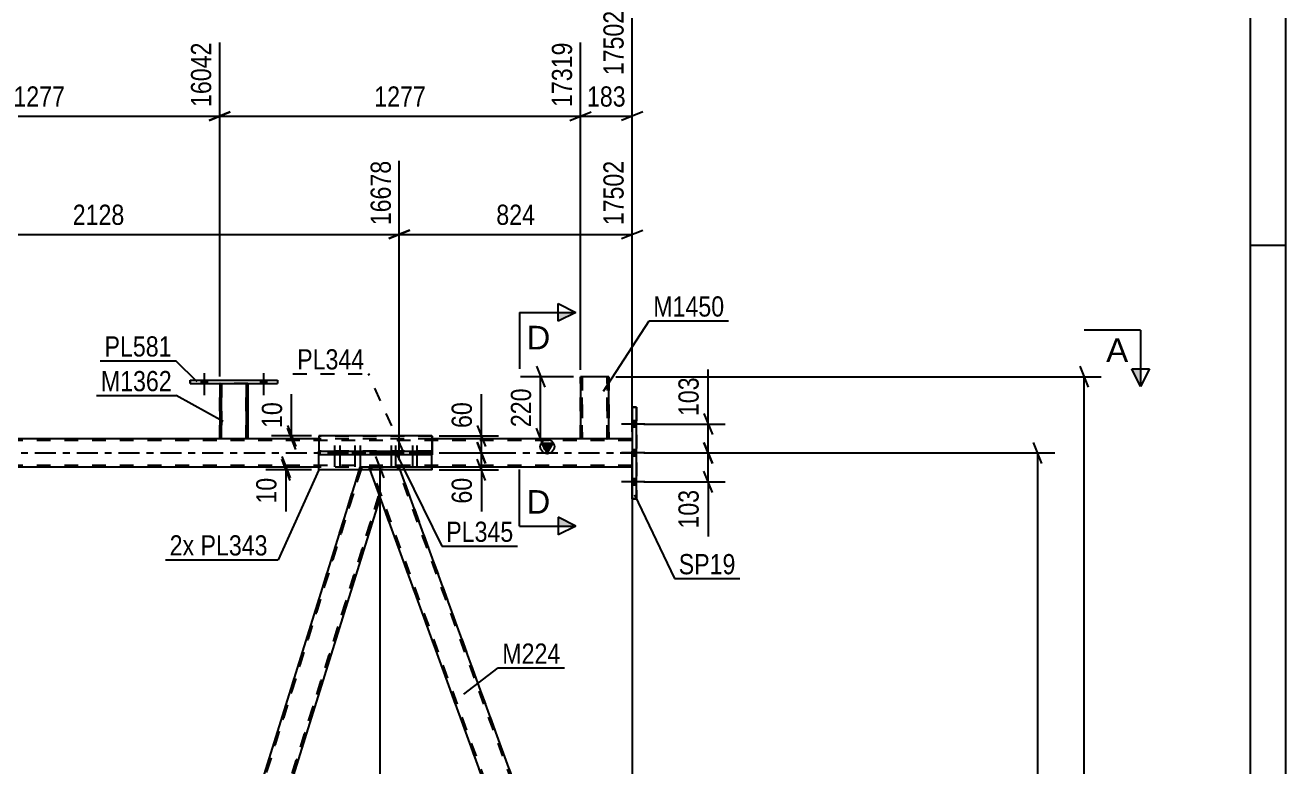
# Model space of a CAD drawing. Header units: millimetres. Extents: x 0 to 841, y 0 to 594.
# Drawn here: x 662.6 to 841, y 373.2 to 478.2 of the extents above; entities that cross this region are included whole.
import ezdxf

# ---------------------------------------------------------------- set-up
doc = ezdxf.new("R2010")
doc.units = ezdxf.units.MM
doc.linetypes.add('DXK_LINE_DOT2', pattern=[3.9198, 1.9599, -1.9599])
doc.linetypes.add('DXK_LINE_DOT3', pattern=[5.9187, 2.979, -0.9799, 0.9799, -0.9799])
doc.styles.add('Arial', font='ARIAL.TTF', dxfattribs={"height": 0.2})
doc.styles.add('Arial Narrow', font='ARIALN.TTF', dxfattribs={"height": 0.2})

# ---------------------------------------------------------------- blocks, each defined once
blk = doc.blocks.new('Unknown-122568681-1133')
at = {"color": 5, "linetype": 'Continuous'}
for p, q in [((841, 0), (841, 594)), ((836, 5), (836, 589)), ((841, 447), (836, 447))]:
    blk.add_line(p, q, dxfattribs=at)
blk = doc.blocks.new('Part-122568681-5163 - 5055')
at = {"color": 7, "linetype": 'DXK_LINE_DOT2'}
for p, q in [((755.66, 293.61), (711.26, 415.61)), ((711.26, 415.61), (715.52, 415.61)), ((712.81, 411.36), (711.26, 415.61)), ((755.92, 293.61), (711.52, 415.61)), ((755.92, 293.61), (711.52, 415.61)), ((759.67, 293.61), (715.26, 415.61)), ((759.67, 293.61), (715.26, 415.61)), ((759.92, 293.61), (715.52, 415.61)), ((715.66, 415.22), (715.52, 415.61)), ((755.66, 293.61), (755.66, 293.61)), ((755.92, 293.61), (755.92, 293.61)), ((756.17, 293.61), (756.17, 293.61)), ((756.17, 293.61), (756.17, 293.61)), ((759.77, 293.61), (759.41, 293.61)), ((759.67, 293.61), (759.67, 293.61))]:
    blk.add_line(p, q, dxfattribs=at)
at = {"color": 2, "linetype": 'Continuous'}
for p, q in [((759.92, 293.61), (715.66, 415.22)), ((755.66, 293.61), (712.81, 411.36)), ((755.66, 293.61), (755.66, 293.61)), ((759.41, 293.61), (755.66, 293.61)), ((759.88, 293.61), (759.41, 293.61)), ((759.88, 293.61), (759.92, 293.61)), ((759.92, 293.61), (759.92, 293.61))]:
    blk.add_line(p, q, dxfattribs=at)
blk = doc.blocks.new('Part-122568681-5213 - 5055')
at = {"color": 2, "linetype": 'Continuous'}
for p, q in [((690.09, 427.45), (690.09, 419.61)), ((694.09, 427.45), (694.09, 419.61)), ((690.09, 419.61), (690.09, 419.61)), ((694.05, 419.61), (690.09, 419.61)), ((694.09, 419.61), (694.05, 419.61)), ((694.09, 419.61), (694.09, 419.61))]:
    blk.add_line(p, q, dxfattribs=at)
at = {"color": 7, "linetype": 'DXK_LINE_DOT2'}
for p, q in [((694.09, 427.45), (690.09, 427.45)), ((690.09, 419.61), (690.09, 427.45)), ((690.09, 427.45), (690.09, 427.45)), ((690.33, 419.61), (690.33, 427.45)), ((690.33, 427.45), (690.33, 419.61)), ((693.85, 419.61), (693.85, 427.45)), ((693.85, 427.45), (693.85, 419.61)), ((694.09, 427.45), (694.09, 427.45)), ((694.09, 427.45), (694.09, 427.45)), ((694.09, 427.45), (694.09, 419.61)), ((690.09, 419.61), (690.09, 419.61)), ((690.33, 419.61), (690.33, 419.61)), ((690.57, 419.61), (690.57, 419.61)), ((690.57, 419.61), (690.57, 419.61)), ((693.83, 419.61), (693.85, 419.61)), ((693.85, 419.61), (693.85, 419.61))]:
    blk.add_line(p, q, dxfattribs=at)
blk = doc.blocks.new('Part-122568681-5218 - 5055')
at = {"color": 2, "linetype": 'Continuous'}
for p, q in [((685.89, 427.45), (685.89, 427.93)), ((685.89, 427.93), (685.89, 427.93)), ((685.89, 427.93), (698.29, 427.93)), ((685.89, 427.45), (685.89, 427.45)), ((685.89, 427.45), (698.29, 427.45)), ((698.29, 427.93), (698.29, 427.45))]:
    blk.add_line(p, q, dxfattribs=at)
at = {"color": 7, "linetype": 'DXK_LINE_DOT2'}
for p, q in [((685.89, 427.93), (685.89, 427.45)), ((685.89, 427.93), (685.89, 427.93)), ((685.89, 427.45), (685.89, 427.45)), ((698.29, 427.93), (698.29, 427.45))]:
    blk.add_line(p, q, dxfattribs=at)
blk = doc.blocks.new('Part-122568681-5527 - 5055')
at = {"color": 2, "linetype": 'Continuous'}
for p, q in [((720.14, 420.02), (704.11, 420.02)), ((704.11, 420.02), (704.11, 417.86)), ((720.14, 420.02), (720.14, 417.86)), ((704.11, 415.22), (704.11, 417.38)), ((720.14, 415.22), (720.14, 417.38)), ((720.14, 415.22), (704.11, 415.22))]:
    blk.add_line(p, q, dxfattribs=at)
at = {"color": 7, "linetype": 'DXK_LINE_DOT2'}
for p, q in [((704.11, 417.38), (704.11, 417.86)), ((720.14, 417.38), (720.14, 417.86))]:
    blk.add_line(p, q, dxfattribs=at)
blk = doc.blocks.new('Part-122568681-5173 - 5055')
at = {"color": 7, "linetype": 'DXK_LINE_DOT2'}
for p, q in [((709.94, 415.61), (673.24, 297.86)), ((710.19, 415.61), (673.37, 297.49)), ((673.37, 297.49), (710.19, 415.61)), ((709.94, 415.61), (709.82, 415.22)), ((711.26, 415.61), (709.94, 415.61)), ((711.4, 415.22), (711.26, 415.61)), ((712.81, 411.36), (711.26, 415.61)), ((712.67, 411.73), (675.85, 293.61)), ((675.85, 293.61), (712.67, 411.73)), ((676.1, 293.61), (712.81, 411.36)), ((712.67, 411.73), (712.67, 411.73)), ((673.66, 299.21), (673.24, 297.86)), ((677.85, 299.21), (676.1, 293.61)), ((674.79, 293.61), (673.24, 297.86)), ((674.79, 293.61), (673.24, 297.86)), ((673.24, 297.86), (673.24, 297.86)), ((673.37, 297.49), (673.37, 297.49)), ((676.1, 293.61), (674.79, 293.61))]:
    blk.add_line(p, q, dxfattribs=at)
at = {"color": 2, "linetype": 'Continuous'}
for p, q in [((709.82, 415.22), (673.66, 299.21)), ((712.81, 411.36), (711.4, 415.22)), ((712.81, 411.36), (677.85, 299.21)), ((712.81, 411.36), (712.81, 411.36))]:
    blk.add_line(p, q, dxfattribs=at)
blk = doc.blocks.new('Part-122568681-5178 - 5055')
at = {"color": 7, "linetype": 'DXK_LINE_DOT2'}
for p, q in [((670.53, 293.61), (626.13, 415.61)), ((626.13, 415.61), (630.38, 415.61)), ((627.67, 411.36), (626.13, 415.61)), ((670.79, 293.61), (626.38, 415.61)), ((670.79, 293.61), (626.38, 415.61)), ((674.53, 293.61), (630.13, 415.61)), ((630.13, 415.61), (674.53, 293.61)), ((674.79, 293.61), (630.38, 415.61)), ((630.52, 415.22), (630.38, 415.61)), ((670.53, 293.61), (668.49, 299.21)), ((674.79, 293.61), (672.75, 299.21)), ((674.79, 293.61), (670.53, 293.61))]:
    blk.add_line(p, q, dxfattribs=at)
at = {"color": 2, "linetype": 'Continuous'}
for p, q in [((672.75, 299.21), (630.52, 415.22)), ((668.49, 299.21), (627.67, 411.36))]:
    blk.add_line(p, q, dxfattribs=at)
blk = doc.blocks.new('Part-122568681-5289 - 5055')
at = {"linetype": 'Continuous'}
blk.add_hatch(color=2, dxfattribs=at).paths.add_polyline_path([(736.47, 417.61), (735.67, 419.01), (737.27, 419.01)])
at = {"color": 7, "linetype": 'DXK_LINE_DOT2'}
for p, q in [((748.47, 419.37), (48.39, 419.37)), ((694.09, 419.61), (690.09, 419.61)), ((720.14, 419.61), (704.11, 419.61)), ((745.17, 419.61), (741.17, 419.61)), ((748.47, 419.61), (748.47, 419.57)), ((748.47, 419.57), (748.47, 419.61)), ((748.47, 419.57), (748.47, 419.47)), ((748.47, 419.47), (748.47, 419.57)), ((748.47, 419.47), (748.47, 415.91)), ((748.47, 419.47), (748.47, 419.31)), ((748.47, 415.92), (748.47, 419.37)), ((748.47, 419.37), (748.47, 419.37)), ((748.47, 419.37), (748.47, 419.35)), ((748.47, 419.35), (748.47, 419.3)), ((748.47, 415.75), (748.47, 419.31)), ((748.47, 415.85), (748.47, 419.3)), ((748.47, 415.85), (48.39, 415.85)), ((748.47, 415.87), (748.47, 415.92)), ((748.47, 415.75), (748.47, 415.91)), ((748.47, 415.85), (748.47, 415.87)), ((748.47, 415.85), (748.47, 415.85)), ((720.14, 415.61), (115.32, 415.61)), ((720.14, 415.61), (704.11, 415.61)), ((748.47, 415.75), (748.47, 415.65)), ((748.47, 415.65), (748.47, 415.75)), ((748.47, 415.65), (748.47, 415.61)), ((748.47, 415.61), (748.47, 415.65)), ((748.47, 415.61), (748.47, 415.61))]:
    blk.add_line(p, q, dxfattribs=at)
at = {"color": 2, "linetype": 'Continuous'}
for p, q in [((690.09, 419.61), (643.01, 419.61)), ((704.11, 419.61), (694.09, 419.61)), ((741.17, 419.61), (720.14, 419.61)), ((748.47, 419.61), (745.17, 419.61)), ((736.47, 417.61), (735.67, 419.01)), ((735.67, 419.01), (737.27, 419.01)), ((737.27, 419.01), (736.47, 417.61)), ((704.11, 415.61), (634.51, 415.61)), ((748.47, 415.61), (720.14, 415.61))]:
    blk.add_line(p, q, dxfattribs=at)
at = {"color": 7, "linetype": 'DXK_LINE_DOT3'}
blk.add_line((48.39, 417.61), (748.47, 417.61), dxfattribs=at)
at = {"color": 2, "linetype": 'Continuous'}
blk.add_circle((736.47, 418.51), 1, dxfattribs=at)
blk = doc.blocks.new('Part-122568681-5303 - 5055')
at = {"color": 2, "linetype": 'Continuous'}
for p, q in [((748.47, 424.11), (748.47, 419.61)), ((748.47, 424.11), (748.47, 411.11)), ((749.11, 424.11), (748.47, 424.11)), ((749.11, 411.11), (749.11, 424.11)), ((748.47, 411.11), (748.47, 415.61)), ((748.47, 411.11), (749.11, 411.11))]:
    blk.add_line(p, q, dxfattribs=at)
at = {"color": 7, "linetype": 'DXK_LINE_DOT2'}
for p, q in [((748.47, 424.11), (749.11, 424.11)), ((748.47, 424.11), (748.47, 424.11)), ((749.11, 424.11), (749.11, 411.11)), ((749.11, 424.11), (749.11, 424.11)), ((748.47, 419.61), (748.47, 415.61)), ((749.11, 411.11), (748.47, 411.11)), ((748.47, 411.11), (748.47, 411.11)), ((749.11, 411.11), (749.11, 411.11))]:
    blk.add_line(p, q, dxfattribs=at)
blk = doc.blocks.new('Bolt-122568681-5472 - 5055')
at = {"linetype": 'Continuous'}
for points in [[(748.47, 422.15), (748.47, 421.27), (749.11, 421.27), (749.11, 422.15)], [(748.47, 422.15), (748.47, 421.27), (749.11, 421.27), (749.11, 422.15)], [(748.47, 422.15), (748.47, 421.27), (749.11, 421.27), (749.11, 422.15)], [(748.47, 418.05), (748.47, 417.17), (749.11, 417.17), (749.11, 418.05)], [(748.47, 418.05), (748.47, 417.17), (749.11, 417.17), (749.11, 418.05)], [(748.47, 413.95), (748.47, 413.07), (749.11, 413.07), (749.11, 413.95)], [(748.47, 413.95), (748.47, 413.07), (749.11, 413.07), (749.11, 413.95)], [(748.47, 413.95), (748.47, 413.07), (749.11, 413.07), (749.11, 413.95)]]:
    blk.add_hatch(color=1, dxfattribs=at).paths.add_polyline_path(points)
at = {"color": 1, "linetype": 'Continuous'}
for p, q in [((750.27, 421.71), (746.95, 421.71)), ((750.27, 421.71), (746.95, 421.71)), ((750.27, 421.71), (746.95, 421.71)), ((749.11, 422.15), (748.47, 422.15)), ((749.11, 422.15), (748.47, 422.15)), ((749.11, 422.15), (748.47, 422.15)), ((749.11, 421.27), (748.47, 421.27)), ((749.11, 421.27), (748.47, 421.27)), ((749.11, 421.27), (748.47, 421.27)), ((750.27, 417.61), (746.95, 417.61)), ((750.27, 417.61), (746.95, 417.61)), ((749.11, 418.05), (748.47, 418.05)), ((749.11, 418.05), (748.47, 418.05)), ((749.11, 417.17), (748.47, 417.17)), ((749.11, 417.17), (748.47, 417.17)), ((750.27, 413.51), (746.95, 413.51)), ((750.27, 413.51), (746.95, 413.51)), ((750.27, 413.51), (746.95, 413.51)), ((749.11, 413.95), (748.47, 413.95)), ((749.11, 413.95), (748.47, 413.95)), ((749.11, 413.95), (748.47, 413.95)), ((749.11, 413.07), (748.47, 413.07)), ((749.11, 413.07), (748.47, 413.07)), ((749.11, 413.07), (748.47, 413.07))]:
    blk.add_line(p, q, dxfattribs=at)
blk = doc.blocks.new('Bolt-122568681-5365 - 5055')
at = {"linetype": 'Continuous'}
for points in [[(687.45, 427.45), (688.33, 427.45), (688.33, 427.93), (687.45, 427.93)], [(695.85, 427.45), (696.73, 427.45), (696.73, 427.93), (695.85, 427.93)]]:
    blk.add_hatch(color=1, dxfattribs=at).paths.add_polyline_path(points)
at = {"color": 1, "linetype": 'Continuous'}
for p, q in [((687.89, 428.93), (687.89, 425.81)), ((696.29, 428.93), (696.29, 425.81)), ((687.45, 427.93), (687.45, 427.45)), ((688.33, 427.93), (688.33, 427.45)), ((695.85, 427.93), (695.85, 427.45)), ((696.73, 427.93), (696.73, 427.45))]:
    blk.add_line(p, q, dxfattribs=at)
blk = doc.blocks.new('Bolt-122568681-5366 - 5055')
at = {"linetype": 'Continuous'}
for points in [[(687.45, 427.45), (688.33, 427.45), (688.33, 427.93), (687.45, 427.93)], [(695.85, 427.45), (696.73, 427.45), (696.73, 427.93), (695.85, 427.93)]]:
    blk.add_hatch(color=1, dxfattribs=at).paths.add_polyline_path(points)
at = {"color": 1, "linetype": 'Continuous'}
for p, q in [((687.89, 428.93), (687.89, 425.81)), ((696.29, 428.93), (696.29, 425.81)), ((687.45, 427.93), (687.45, 427.45)), ((688.33, 427.93), (688.33, 427.45)), ((695.85, 427.93), (695.85, 427.45)), ((696.73, 427.93), (696.73, 427.45))]:
    blk.add_line(p, q, dxfattribs=at)
blk = doc.blocks.new('Part-122568681-5454 - 5055')
at = {"color": 2, "linetype": 'Continuous'}
for p, q in [((741.17, 428.41), (741.17, 428.41)), ((741.17, 428.41), (741.17, 419.61)), ((744.69, 428.41), (741.17, 428.41)), ((745.17, 428.41), (744.69, 428.41)), ((745.17, 428.41), (745.17, 428.41)), ((745.17, 419.61), (745.17, 428.41)), ((741.17, 419.61), (741.17, 419.61)), ((745.13, 419.61), (741.17, 419.61)), ((745.17, 419.61), (745.13, 419.61)), ((745.17, 419.61), (745.17, 419.61))]:
    blk.add_line(p, q, dxfattribs=at)
at = {"color": 7, "linetype": 'DXK_LINE_DOT2'}
for p, q in [((741.17, 419.61), (741.17, 428.41)), ((741.17, 428.41), (741.17, 428.41)), ((741.41, 428.41), (741.41, 428.41)), ((741.41, 419.61), (741.41, 428.41)), ((741.41, 428.41), (741.41, 419.61)), ((741.43, 428.41), (741.41, 428.41)), ((741.41, 428.41), (741.43, 428.41)), ((741.46, 428.41), (741.43, 428.41)), ((741.43, 428.41), (741.46, 428.41)), ((741.46, 428.41), (741.48, 428.41)), ((741.65, 428.41), (741.65, 428.41)), ((741.65, 428.41), (741.65, 428.41)), ((744.78, 428.41), (744.86, 428.41)), ((744.86, 428.41), (744.87, 428.41)), ((744.87, 428.41), (744.91, 428.41)), ((744.91, 428.41), (744.93, 428.41)), ((744.93, 428.41), (744.93, 428.41)), ((744.93, 419.61), (744.93, 428.41)), ((744.93, 428.41), (744.93, 419.61)), ((745.17, 428.41), (745.17, 419.61)), ((741.17, 419.61), (741.17, 419.61)), ((741.41, 419.61), (741.41, 419.61)), ((741.65, 419.61), (741.65, 419.61)), ((741.65, 419.61), (741.65, 419.61)), ((744.91, 419.61), (744.93, 419.61)), ((744.93, 419.61), (744.93, 419.61))]:
    blk.add_line(p, q, dxfattribs=at)
blk = doc.blocks.new('Part-122568681-5485 - 5055')
at = {"color": 7, "linetype": 'DXK_LINE_DOT2'}
for p, q in [((720.15, 417.85), (704.11, 417.85)), ((704.11, 417.85), (704.11, 417.37)), ((710.63, 417.85), (710.63, 417.37)), ((713.74, 417.37), (713.74, 417.85)), ((720.15, 417.85), (720.15, 417.37)), ((720.15, 417.37), (704.11, 417.37))]:
    blk.add_line(p, q, dxfattribs=at)
blk = doc.blocks.new('Bolt-122568681-5515 - 5055')
at = {"linetype": 'Continuous'}
for points in [[(714.72, 417.86), (714, 417.86), (714, 417.38), (714.72, 417.38)], [(715.32, 417.86), (714.6, 417.86), (714.6, 417.38), (715.32, 417.38)], [(717.74, 417.86), (717.02, 417.86), (717.02, 417.38), (717.74, 417.38)], [(718.34, 417.86), (717.62, 417.86), (717.62, 417.38), (718.34, 417.38)]]:
    blk.add_hatch(color=1, dxfattribs=at).paths.add_polyline_path(points)
at = {"color": 1, "linetype": 'Continuous'}
for p, q in [((714, 417.86), (714, 417.38)), ((714.36, 418.66), (714.36, 415.66)), ((714.6, 417.86), (714.6, 417.38)), ((714.72, 417.86), (714.72, 417.38)), ((714.96, 418.66), (714.96, 415.66)), ((715.32, 417.86), (715.32, 417.38)), ((717.02, 417.86), (717.02, 417.38)), ((717.38, 418.66), (717.38, 415.66)), ((717.62, 417.86), (717.62, 417.38)), ((717.74, 417.86), (717.74, 417.38)), ((717.98, 418.66), (717.98, 415.66)), ((718.34, 417.86), (718.34, 417.38))]:
    blk.add_line(p, q, dxfattribs=at)
blk = doc.blocks.new('Bolt-122568681-5516 - 5055')
at = {"linetype": 'Continuous'}
for points in [[(706.7, 417.86), (705.98, 417.86), (705.98, 417.38), (706.7, 417.38)], [(707.47, 417.86), (706.75, 417.86), (706.75, 417.38), (707.47, 417.38)], [(709.59, 417.86), (708.87, 417.86), (708.87, 417.38), (709.59, 417.38)], [(710.36, 417.86), (709.64, 417.86), (709.64, 417.38), (710.36, 417.38)]]:
    blk.add_hatch(color=1, dxfattribs=at).paths.add_polyline_path(points)
at = {"color": 1, "linetype": 'Continuous'}
for p, q in [((705.98, 417.86), (705.98, 417.38)), ((706.34, 418.66), (706.34, 415.66)), ((706.7, 417.86), (706.7, 417.38)), ((706.75, 417.86), (706.75, 417.38)), ((707.11, 418.66), (707.11, 415.66)), ((707.47, 417.86), (707.47, 417.38)), ((708.87, 417.86), (708.87, 417.38)), ((709.23, 418.66), (709.23, 415.66)), ((709.59, 417.86), (709.59, 417.38)), ((709.64, 417.86), (709.64, 417.38)), ((710, 418.66), (710, 415.66)), ((710.36, 417.86), (710.36, 417.38))]:
    blk.add_line(p, q, dxfattribs=at)
blk = doc.blocks.new('Part-122568681-5532 - 5055')
at = {"color": 2, "linetype": 'Continuous'}
for p, q in [((704.11, 417.86), (720.14, 417.86)), ((704.11, 417.86), (704.11, 417.38)), ((710.63, 417.38), (710.63, 417.86)), ((713.74, 417.86), (713.74, 417.38)), ((720.14, 417.86), (720.14, 417.38)), ((704.11, 417.38), (720.14, 417.38))]:
    blk.add_line(p, q, dxfattribs=at)
blk = doc.blocks.new('Bolt-122568681-5534 - 5055')
at = {"color": 1, "linetype": 'DXK_LINE_DOT2'}
for p, q in [((714, 417.85), (714, 417.37)), ((714.36, 418.65), (714.36, 415.65)), ((714.61, 417.85), (714.61, 417.37)), ((714.72, 417.85), (714.72, 417.37)), ((714.97, 418.65), (714.97, 415.65)), ((715.33, 417.85), (715.33, 417.37)), ((717.02, 417.85), (717.02, 417.37)), ((717.38, 418.65), (717.38, 415.65)), ((717.62, 417.85), (717.62, 417.37)), ((717.74, 417.85), (717.74, 417.37)), ((717.98, 418.65), (717.98, 415.65)), ((718.34, 417.85), (718.34, 417.37))]:
    blk.add_line(p, q, dxfattribs=at)
blk = doc.blocks.new('Bolt-122568681-5535 - 5055')
at = {"color": 1, "linetype": 'DXK_LINE_DOT2'}
for p, q in [((705.98, 417.85), (705.98, 417.37)), ((706.34, 418.65), (706.34, 415.65)), ((706.7, 417.85), (706.7, 417.37)), ((706.75, 417.85), (706.75, 417.37)), ((707.11, 418.65), (707.11, 415.65)), ((707.47, 417.85), (707.47, 417.37)), ((708.87, 417.85), (708.87, 417.37)), ((709.23, 418.65), (709.23, 415.65)), ((709.59, 417.85), (709.59, 417.37)), ((709.64, 417.85), (709.64, 417.37)), ((710, 418.65), (710, 415.65)), ((710.36, 417.85), (710.36, 417.37))]:
    blk.add_line(p, q, dxfattribs=at)
blk = doc.blocks.new('Part-122568681-5540 - 5055')
at = {"color": 2, "linetype": 'Continuous'}
for p, q in [((704.11, 420.01), (704.11, 419.61)), ((720.14, 420.01), (720.15, 420.01)), ((720.15, 420.01), (720.15, 419.61)), ((704.11, 415.21), (704.11, 415.61)), ((709.82, 415.21), (704.11, 415.21)), ((720.15, 415.21), (715.66, 415.21)), ((720.15, 415.21), (720.15, 415.61))]:
    blk.add_line(p, q, dxfattribs=at)
at = {"color": 7, "linetype": 'DXK_LINE_DOT2'}
for p, q in [((720.15, 420.01), (704.11, 420.01)), ((704.11, 419.61), (704.11, 415.61)), ((720.15, 419.61), (720.15, 415.61)), ((715.66, 415.21), (709.82, 415.21))]:
    blk.add_line(p, q, dxfattribs=at)
blk = doc.blocks.new('StraightDimension-122568681-6126 - 5055')
at = {"color": 7, "linetype": 'Continuous'}
for p, q in [((758.64, 423.21), (759.84, 420.21)), ((750.11, 421.71), (761.64, 421.71)), ((759.24, 417.61), (759.24, 421.71)), ((750.11, 417.61), (761.64, 417.61)), ((759.84, 416.11), (758.64, 419.11))]:
    blk.add_line(p, q, dxfattribs=at)
at = {"color": 0}
blk.add_wipeout([(758.49, 428.92), (754.29, 428.92), (754.29, 422.24), (758.49, 422.24)], dxfattribs=at)
at = {"color": 7, "linetype": 'Continuous'}
blk.add_line((759.24, 421.71), (759.24, 429.44), dxfattribs=at)
blk.add_line((759.24, 421.71), (759.24, 429.44), dxfattribs=at)
at = {"color": 3, "style": 'Arial Narrow'}
blk.add_text('103', height=2.863, rotation=90.0002, dxfattribs=at).set_placement((757.89, 422.84))
blk = doc.blocks.new('StraightDimension-122568681-6202 - 5055')
at = {"color": 7, "linetype": 'Continuous'}
for p, q in [((713.39, 414.11), (712.19, 417.11)), ((720.07, 415.61), (709.94, 415.61)), ((712.79, 293.61), (712.79, 415.61)), ((712.19, 295.11), (713.39, 292.11)), ((720.07, 293.61), (709.94, 293.61))]:
    blk.add_line(p, q, dxfattribs=at)
at = {"color": 0}
blk.add_wipeout([(712.04, 358.87), (707.84, 358.87), (707.84, 350.35), (712.04, 350.35)], dxfattribs=at)
at = {"color": 3, "style": 'Arial Narrow'}
blk.add_text('3050', height=2.863, rotation=90.0002, dxfattribs=at).set_placement((711.44, 350.95))
blk = doc.blocks.new('StraightDimension-122568681-6333 - 5055')
at = {"color": 7, "linetype": 'Continuous'}
for p, q in [((639.01, 428.45), (639.01, 475.77)), ((690.09, 428.45), (690.09, 475.77)), ((640.51, 465.92), (637.51, 464.72)), ((688.59, 464.72), (691.59, 465.92)), ((639.01, 465.32), (690.09, 465.32))]:
    blk.add_line(p, q, dxfattribs=at)
at = {"color": 0, "linetype": 'Continuous'}
blk.add_wipeout([(689.49, 476.37), (685.29, 476.37), (685.29, 466.02), (689.49, 466.02)], dxfattribs=at)
at = {"color": 0}
blk.add_wipeout([(668.8, 466.07), (668.8, 470.27), (660.29, 470.27), (660.29, 466.07)], dxfattribs=at)
at = {"color": 3, "linetype": 'Continuous', "style": 'Arial Narrow'}
blk.add_text('16042', height=2.863, rotation=90.0002, dxfattribs=at).set_placement((688.89, 466.62))
at = {"color": 3, "style": 'Arial Narrow'}
blk.add_text('1277', height=2.863, dxfattribs=at).set_placement((660.89, 466.67))
blk = doc.blocks.new('StraightDimension-122568681-6005 - 5055')
at = {"color": 7, "linetype": 'Continuous'}
for p, q in [((630.38, 416.61), (630.38, 459.01)), ((715.52, 416.61), (715.52, 459.01)), ((631.88, 449.17), (628.88, 447.97)), ((630.38, 448.57), (715.52, 448.57)), ((714.02, 447.97), (717.02, 449.17))]:
    blk.add_line(p, q, dxfattribs=at)
at = {"color": 0, "linetype": 'Continuous'}
blk.add_wipeout([(714.92, 459.61), (710.72, 459.61), (710.72, 449.27), (714.92, 449.27)], dxfattribs=at)
at = {"color": 0}
blk.add_wipeout([(677.21, 449.32), (677.21, 453.52), (668.69, 453.52), (668.69, 449.32)], dxfattribs=at)
at = {"color": 3, "linetype": 'Continuous', "style": 'Arial Narrow'}
blk.add_text('16678', height=2.863, rotation=90.0002, dxfattribs=at).set_placement((714.32, 449.87))
at = {"color": 3, "style": 'Arial Narrow'}
blk.add_text('2128', height=2.863, dxfattribs=at).set_placement((669.29, 449.92))
blk = doc.blocks.new('StraightDimension-122568681-5876 - 5055')
at = {"color": 7, "linetype": 'Continuous'}
for p, q in [((746.17, 428.41), (814.88, 428.41)), ((813.08, 426.91), (811.88, 429.91)), ((812.48, 284.01), (812.48, 428.41)), ((811.88, 285.51), (813.08, 282.51)), ((681.99, 284.01), (814.88, 284.01))]:
    blk.add_line(p, q, dxfattribs=at)
at = {"color": 0}
blk.add_wipeout([(811.73, 360.46), (807.53, 360.46), (807.53, 351.95), (811.73, 351.95)], dxfattribs=at)
at = {"color": 3, "style": 'Arial Narrow'}
blk.add_text('3610', height=2.863, rotation=90.0002, dxfattribs=at).set_placement((811.13, 352.55))
blk = doc.blocks.new('StraightDimension-122568681-6353 - 5055')
at = {"color": 7, "linetype": 'Continuous'}
for p, q in [((748.47, 420.61), (748.47, 480.27)), ((741.17, 429.41), (741.17, 475.77)), ((739.67, 464.72), (742.67, 465.92)), ((749.97, 465.92), (746.97, 464.72)), ((741.17, 465.32), (748.47, 465.32))]:
    blk.add_line(p, q, dxfattribs=at)
at = {"color": 0}
blk.add_wipeout([(748.16, 466.07), (748.16, 470.27), (741.48, 470.27), (741.48, 466.07)], dxfattribs=at)
at = {"color": 3, "style": 'Arial Narrow'}
blk.add_text('183', height=2.863, dxfattribs=at).set_placement((742.08, 466.67))
at = {"color": 0, "linetype": 'Continuous'}
blk.add_wipeout([(747.87, 480.87), (743.67, 480.87), (743.67, 470.52), (747.87, 470.52)], dxfattribs=at)
at = {"color": 3, "linetype": 'Continuous', "style": 'Arial Narrow'}
blk.add_text('17502', height=2.863, rotation=90.0002, dxfattribs=at).set_placement((747.27, 471.12))
blk = doc.blocks.new('StraightDimension-122568681-5993 - 5055')
at = {"color": 7, "linetype": 'Continuous'}
for p, q in [((715.52, 416.61), (715.52, 459.01)), ((748.47, 420.61), (748.47, 459.01)), ((717.02, 449.17), (714.02, 447.97)), ((715.52, 448.57), (748.47, 448.57)), ((746.97, 447.97), (749.97, 449.17))]:
    blk.add_line(p, q, dxfattribs=at)
at = {"color": 0, "linetype": 'Continuous'}
blk.add_wipeout([(747.87, 459.61), (743.67, 459.61), (743.67, 449.27), (747.87, 449.27)], dxfattribs=at)
at = {"color": 0}
blk.add_wipeout([(735.33, 449.32), (735.33, 453.52), (728.65, 453.52), (728.65, 449.32)], dxfattribs=at)
at = {"color": 3, "linetype": 'Continuous', "style": 'Arial Narrow'}
blk.add_text('17502', height=2.863, rotation=90.0002, dxfattribs=at).set_placement((747.27, 449.87))
at = {"color": 3, "style": 'Arial Narrow'}
blk.add_text('824', height=2.863, dxfattribs=at).set_placement((729.25, 449.92))
blk = doc.blocks.new('StraightDimension-122568681-5689 - 5055')
at = {"color": 7, "linetype": 'Continuous'}
for p, q in [((698.87, 417.11), (700.07, 414.11)), ((700.07, 413.72), (698.87, 416.72)), ((703.11, 415.61), (696.62, 415.61)), ((703.11, 415.22), (696.62, 415.22)), ((699.47, 415.22), (699.47, 415.61))]:
    blk.add_line(p, q, dxfattribs=at)
at = {"color": 0}
blk.add_wipeout([(698.72, 414.7), (694.52, 414.7), (694.52, 409.84), (698.72, 409.84)], dxfattribs=at)
at = {"color": 7, "linetype": 'Continuous'}
blk.add_line((699.47, 415.22), (699.47, 409.31), dxfattribs=at)
blk.add_line((699.47, 415.22), (699.47, 409.31), dxfattribs=at)
at = {"color": 3, "style": 'Arial Narrow'}
blk.add_text('10', height=2.863, rotation=90.0002, dxfattribs=at).set_placement((698.12, 410.44))
blk = doc.blocks.new('StraightDimension-122568681-5717 - 5055')
at = {"color": 7, "linetype": 'Continuous'}
for p, q in [((699.67, 421.52), (700.87, 418.52)), ((700.87, 418.11), (699.67, 421.11)), ((703.11, 420.02), (697.42, 420.02)), ((703.11, 419.61), (697.42, 419.61)), ((700.27, 419.61), (700.27, 420.02))]:
    blk.add_line(p, q, dxfattribs=at)
at = {"color": 0}
blk.add_wipeout([(699.52, 425.4), (695.32, 425.4), (695.32, 420.55), (699.52, 420.55)], dxfattribs=at)
at = {"color": 7, "linetype": 'Continuous'}
blk.add_line((700.27, 420.02), (700.27, 425.93), dxfattribs=at)
blk.add_line((700.27, 420.02), (700.27, 425.93), dxfattribs=at)
at = {"color": 3, "style": 'Arial Narrow'}
blk.add_text('10', height=2.863, rotation=90.0002, dxfattribs=at).set_placement((698.92, 421.15))
blk = doc.blocks.new('StraightDimension-122568681-5745 - 5055')
at = {"color": 7, "linetype": 'Continuous'}
for p, q in [((721.14, 417.62), (729.54, 417.62)), ((726.54, 419.12), (727.74, 416.12)), ((727.14, 415.22), (727.14, 417.62)), ((727.74, 413.72), (726.54, 416.72)), ((721.14, 415.22), (729.54, 415.22))]:
    blk.add_line(p, q, dxfattribs=at)
at = {"color": 0}
blk.add_wipeout([(726.39, 414.7), (722.19, 414.7), (722.19, 409.84), (726.39, 409.84)], dxfattribs=at)
at = {"color": 7, "linetype": 'Continuous'}
blk.add_line((727.14, 415.22), (727.14, 409.31), dxfattribs=at)
blk.add_line((727.14, 415.22), (727.14, 409.31), dxfattribs=at)
at = {"color": 3, "style": 'Arial Narrow'}
blk.add_text('60', height=2.863, rotation=90.0002, dxfattribs=at).set_placement((725.79, 410.44))
blk = doc.blocks.new('StraightDimension-122568681-5760 - 5055')
at = {"color": 7, "linetype": 'Continuous'}
for p, q in [((726.54, 421.52), (727.74, 418.52)), ((721.14, 420.02), (729.54, 420.02)), ((727.14, 417.62), (727.14, 420.02)), ((721.14, 417.62), (729.54, 417.62)), ((727.74, 416.12), (726.54, 419.12))]:
    blk.add_line(p, q, dxfattribs=at)
at = {"color": 0}
blk.add_wipeout([(726.39, 425.4), (722.19, 425.4), (722.19, 420.55), (726.39, 420.55)], dxfattribs=at)
at = {"color": 7, "linetype": 'Continuous'}
blk.add_line((727.14, 420.02), (727.14, 425.93), dxfattribs=at)
blk.add_line((727.14, 420.02), (727.14, 425.93), dxfattribs=at)
at = {"color": 3, "style": 'Arial Narrow'}
blk.add_text('60', height=2.863, rotation=90.0002, dxfattribs=at).set_placement((725.79, 421.15))
blk = doc.blocks.new('StraightDimension-122568681-5865 - 5055')
at = {"color": 7, "linetype": 'Continuous'}
for p, q in [((740.17, 428.41), (732.67, 428.41)), ((734.92, 429.91), (736.12, 426.91)), ((735.52, 419.61), (735.52, 428.41)), ((736.12, 418.11), (734.92, 421.11)), ((740.17, 419.61), (732.67, 419.61))]:
    blk.add_line(p, q, dxfattribs=at)
at = {"color": 0}
blk.add_wipeout([(734.77, 427.35), (730.57, 427.35), (730.57, 420.67), (734.77, 420.67)], dxfattribs=at)
at = {"color": 3, "style": 'Arial Narrow'}
blk.add_text('220', height=2.863, rotation=90.0002, dxfattribs=at).set_placement((734.17, 421.27))
blk = doc.blocks.new('StraightDimension-122568681-6134 - 5055')
at = {"color": 7, "linetype": 'Continuous'}
for p, q in [((750.11, 417.61), (761.64, 417.61)), ((758.64, 419.11), (759.84, 416.11)), ((759.24, 413.51), (759.24, 417.61)), ((759.84, 412.01), (758.64, 415.01)), ((750.11, 413.51), (761.64, 413.51))]:
    blk.add_line(p, q, dxfattribs=at)
at = {"color": 0}
blk.add_wipeout([(758.49, 412.99), (754.29, 412.99), (754.29, 406.3), (758.49, 406.3)], dxfattribs=at)
at = {"color": 7, "linetype": 'Continuous'}
blk.add_line((759.24, 413.51), (759.24, 405.78), dxfattribs=at)
blk.add_line((759.24, 413.51), (759.24, 405.78), dxfattribs=at)
at = {"color": 3, "style": 'Arial Narrow'}
blk.add_text('103', height=2.863, rotation=90.0002, dxfattribs=at).set_placement((757.89, 406.9))
blk = doc.blocks.new('StraightDimension-122568681-6343 - 5055')
at = {"color": 7, "linetype": 'Continuous'}
for p, q in [((690.09, 428.45), (690.09, 475.77)), ((741.17, 429.41), (741.17, 475.77)), ((691.59, 465.92), (688.59, 464.72)), ((739.67, 464.72), (742.67, 465.92)), ((690.09, 465.32), (741.17, 465.32))]:
    blk.add_line(p, q, dxfattribs=at)
at = {"color": 0, "linetype": 'Continuous'}
blk.add_wipeout([(740.57, 476.37), (736.37, 476.37), (736.37, 466.02), (740.57, 466.02)], dxfattribs=at)
at = {"color": 0}
blk.add_wipeout([(719.88, 466.07), (719.88, 470.27), (711.37, 470.27), (711.37, 466.07)], dxfattribs=at)
at = {"color": 3, "linetype": 'Continuous', "style": 'Arial Narrow'}
blk.add_text('17319', height=2.863, rotation=90.0002, dxfattribs=at).set_placement((739.97, 466.62))
at = {"color": 3, "style": 'Arial Narrow'}
blk.add_text('1277', height=2.863, dxfattribs=at).set_placement((711.97, 466.67))
blk = doc.blocks.new('StraightDimension-122568681-6394 - 5055')
at = {"color": 7, "linetype": 'Continuous'}
for p, q in [((748.47, 414.61), (748.47, 347.69)), ((791.26, 294.61), (791.26, 352.94)), ((749.97, 350.69), (746.97, 349.49)), ((748.47, 350.09), (791.26, 350.09)), ((789.76, 349.49), (792.76, 350.69))]:
    blk.add_line(p, q, dxfattribs=at)
at = {"color": 0}
blk.add_wipeout([(774.12, 350.84), (774.12, 355.04), (765.61, 355.04), (765.61, 350.84)], dxfattribs=at)
at = {"color": 3, "style": 'Arial Narrow'}
blk.add_text('1427', height=2.863, dxfattribs=at).set_placement((766.21, 351.44))
blk = doc.blocks.new('StraightDimension-122568681-6712 - 5055')
at = {"color": 7, "linetype": 'Continuous'}
for p, q in [((750.11, 417.61), (808.29, 417.61)), ((806.49, 416.11), (805.29, 419.11)), ((805.89, 291.61), (805.89, 417.61)), ((805.29, 293.11), (806.49, 290.11)), ((792.9, 291.61), (808.29, 291.61))]:
    blk.add_line(p, q, dxfattribs=at)
at = {"color": 0}
blk.add_wipeout([(805.14, 358.87), (800.94, 358.87), (800.94, 350.35), (805.14, 350.35)], dxfattribs=at)
at = {"color": 3, "style": 'Arial Narrow'}
blk.add_text('3150', height=2.863, rotation=90.0002, dxfattribs=at).set_placement((804.54, 350.95))
blk = doc.blocks.new('Mark-122568681-5214 - 5055')
at = {"color": 0}
blk.add_wipeout([(683.29, 431.27), (683.29, 434.27), (673.79, 434.27), (673.79, 431.27)], dxfattribs=at)
blk.add_wipeout([(683.29, 431.27), (683.29, 434.27), (673.79, 434.27), (673.79, 431.27)], dxfattribs=at)
at = {"color": 30, "linetype": 'Continuous'}
for p in [(673.19, 430.67), (686.9, 427.67)]:
    blk.add_line(p, (683.89, 430.67), dxfattribs=at)
at = {"color": 3, "style": 'Arial Narrow'}
blk.add_text('PL581', height=2.863, dxfattribs=at).set_placement((673.79, 431.27))
blk = doc.blocks.new('Mark-122568681-5159 - 5055')
at = {"color": 0}
blk.add_wipeout([(738.32, 387.76), (738.32, 390.76), (730.1, 390.76), (730.1, 387.76)], dxfattribs=at)
blk.add_wipeout([(738.32, 387.76), (738.32, 390.76), (730.1, 390.76), (730.1, 387.76)], dxfattribs=at)
at = {"color": 30, "linetype": 'Continuous'}
for p, q in [((724.63, 383.46), (729.5, 387.16)), ((729.5, 387.16), (738.92, 387.16))]:
    blk.add_line(p, q, dxfattribs=at)
at = {"color": 3, "style": 'Arial Narrow'}
blk.add_text('M224', height=2.863, dxfattribs=at).set_placement((730.1, 387.76))
blk = doc.blocks.new('Mark-122568681-5209 - 5055')
at = {"color": 0}
blk.add_wipeout([(683.32, 426.36), (683.32, 429.36), (673.27, 429.36), (673.27, 426.36)], dxfattribs=at)
blk.add_wipeout([(683.32, 426.36), (683.32, 429.36), (673.27, 429.36), (673.27, 426.36)], dxfattribs=at)
at = {"color": 30, "linetype": 'Continuous'}
for p in [(672.67, 425.76), (690.57, 422.07)]:
    blk.add_line(p, (683.92, 425.76), dxfattribs=at)
at = {"color": 3, "style": 'Arial Narrow'}
blk.add_text('M1362', height=2.863, dxfattribs=at).set_placement((673.27, 426.36))
blk = doc.blocks.new('Mark-122568681-5299 - 5055')
at = {"color": 0}
blk.add_wipeout([(763.11, 400.43), (763.11, 403.43), (755.07, 403.43), (755.07, 400.43)], dxfattribs=at)
blk.add_wipeout([(763.11, 400.43), (763.11, 403.43), (755.07, 403.43), (755.07, 400.43)], dxfattribs=at)
at = {"color": 30, "linetype": 'Continuous'}
for p, q in [((748.82, 411.69), (754.47, 399.83)), ((754.47, 399.83), (763.71, 399.83))]:
    blk.add_line(p, q, dxfattribs=at)
at = {"color": 3, "style": 'Arial Narrow'}
blk.add_text('SP19', height=2.863, dxfattribs=at).set_placement((755.07, 400.43))
blk = doc.blocks.new('Mark-122568681-5450 - 5055')
at = {"color": 0}
blk.add_wipeout([(761.53, 436.93), (761.53, 439.93), (751.47, 439.93), (751.47, 436.93)], dxfattribs=at)
blk.add_wipeout([(761.53, 436.93), (761.53, 439.93), (751.47, 439.93), (751.47, 436.93)], dxfattribs=at)
at = {"color": 30, "linetype": 'Continuous'}
for p, q in [((744.43, 426.37), (750.87, 436.33)), ((750.87, 436.33), (762.13, 436.33))]:
    blk.add_line(p, q, dxfattribs=at)
at = {"color": 3, "style": 'Arial Narrow'}
blk.add_text('M1450', height=2.863, dxfattribs=at).set_placement((751.47, 436.93))
blk = doc.blocks.new('Mark-122568681-5481 - 5055')
at = {"color": 0}
blk.add_wipeout([(710.57, 429.44), (710.57, 432.44), (701.06, 432.44), (701.06, 429.44)], dxfattribs=at)
blk.add_wipeout([(710.57, 429.44), (710.57, 432.44), (701.06, 432.44), (701.06, 429.44)], dxfattribs=at)
at = {"color": 30, "linetype": 'DXK_LINE_DOT2'}
for p in [(700.46, 428.84), (716.06, 417.85)]:
    blk.add_line(p, (711.17, 428.84), dxfattribs=at)
at = {"color": 3, "style": 'Arial Narrow'}
blk.add_text('PL344', height=2.863, dxfattribs=at).set_placement((701.06, 429.44))
blk = doc.blocks.new('Mark-122568681-5528 - 5055')
at = {"color": 0}
blk.add_wipeout([(731.66, 405.02), (731.66, 408.02), (722.16, 408.02), (722.16, 405.02)], dxfattribs=at)
blk.add_wipeout([(731.66, 405.02), (731.66, 408.02), (722.16, 408.02), (722.16, 405.02)], dxfattribs=at)
at = {"color": 30, "linetype": 'Continuous'}
for p, q in [((714.92, 417.86), (721.56, 404.42)), ((721.56, 404.42), (732.26, 404.42))]:
    blk.add_line(p, q, dxfattribs=at)
at = {"color": 3, "style": 'Arial Narrow'}
blk.add_text('PL345', height=2.863, dxfattribs=at).set_placement((722.16, 405.02))
blk = doc.blocks.new('MarkSet-122568681-6876 - 5055')
at = {"color": 30, "linetype": 'Continuous'}
blk.add_line((704.11, 415.21), (698.39, 402.49), dxfattribs=at)
at = {"color": 0}
for points in [[(686.48, 403.09), (686.48, 406.09), (683.01, 406.09), (683.01, 403.09)], [(696.89, 403.09), (696.89, 406.09), (687.38, 406.09), (687.38, 403.09)]]:
    blk.add_wipeout(points, dxfattribs=at)
for points in [[(686.48, 403.09), (686.48, 406.09), (683.01, 406.09), (683.01, 403.09)], [(696.89, 403.09), (696.89, 406.09), (687.38, 406.09), (687.38, 403.09)]]:
    blk.add_wipeout(points, dxfattribs=at)
at = {"color": 30, "linetype": 'Continuous'}
blk.add_line((682.41, 402.49), (698.39, 402.49), dxfattribs=at)
at = {"color": 3, "style": 'Arial Narrow'}
for s, p in [('2x', (683.01, 403.09)), ('PL343', (687.38, 403.09))]:
    blk.add_text(s, height=2.863, dxfattribs=at).set_placement(p)
blk = doc.blocks.new('SectionMark-122568681-6754 - 5055')
at = {"linetype": 'Continuous'}
blk.add_hatch(color=6, dxfattribs=at).paths.add_polyline_path([(819.19, 429.51), (820.44, 429.51), (820.44, 427.01)])
at = {"color": 6, "linetype": 'Continuous'}
for p, q in [((820.44, 435.01), (812.44, 435.01)), ((820.44, 435.01), (820.44, 427.01)), ((819.19, 429.51), (821.69, 429.51)), ((820.44, 427.01), (819.19, 429.51)), ((821.69, 429.51), (820.44, 427.01))]:
    blk.add_line(p, q, dxfattribs=at)
at = {"color": 0, "linetype": 'Continuous'}
blk.add_wipeout([(818.69, 430.51), (818.69, 434.01), (815.58, 434.01), (815.58, 430.51)], dxfattribs=at)
at = {"color": 3, "linetype": 'Continuous', "style": 'Arial'}
blk.add_text('A', height=3.34, dxfattribs=at).set_placement((815.58, 430.51))
blk = doc.blocks.new('SectionMark-122568681-6756 - 5055')
at = {"linetype": 'Continuous'}
for points in [[(738.02, 436.28), (738.02, 437.53), (740.52, 437.53)], [(738.02, 407.26), (738.02, 408.51), (740.52, 407.26)]]:
    blk.add_hatch(color=6, dxfattribs=at).paths.add_polyline_path(points)
at = {"color": 6, "linetype": 'Continuous'}
for p, q in [((732.52, 437.53), (732.52, 429.53)), ((732.52, 437.53), (740.52, 437.53)), ((738.02, 436.28), (738.02, 438.78)), ((738.02, 438.78), (740.52, 437.53)), ((740.52, 437.53), (738.02, 436.28)), ((732.52, 407.26), (732.52, 415.26)), ((732.52, 407.26), (740.52, 407.26)), ((740.52, 407.26), (738.02, 408.51)), ((738.02, 408.51), (738.02, 406.01)), ((740.52, 407.26), (738.02, 406.01))]:
    blk.add_line(p, q, dxfattribs=at)
at = {"color": 0, "linetype": 'Continuous'}
for points in [[(736.89, 432.28), (736.89, 435.78), (733.52, 435.78), (733.52, 432.28)], [(736.89, 409.01), (736.89, 412.51), (733.52, 412.51), (733.52, 409.01)]]:
    blk.add_wipeout(points, dxfattribs=at)
at = {"color": 3, "linetype": 'Continuous', "style": 'Arial'}
for p in [(733.52, 432.28), (733.52, 409.01)]:
    blk.add_text('D', height=3.34, dxfattribs=at).set_placement(p)

msp = doc.modelspace()

# ---------------------------------------------------------------- block references
for name in ['Unknown-122568681-1133', 'Bolt-122568681-5365 - 5055', 'Bolt-122568681-5366 - 5055', 'Part-122568681-5454 - 5055', 'Part-122568681-5218 - 5055', 'Part-122568681-5213 - 5055', 'Part-122568681-5303 - 5055', 'Bolt-122568681-5472 - 5055', 'Part-122568681-5289 - 5055', 'Part-122568681-5527 - 5055', 'Part-122568681-5540 - 5055', 'Part-122568681-5532 - 5055', 'Part-122568681-5485 - 5055', 'Bolt-122568681-5516 - 5055', 'Bolt-122568681-5535 - 5055', 'Bolt-122568681-5515 - 5055', 'Bolt-122568681-5534 - 5055', 'Part-122568681-5178 - 5055', 'Part-122568681-5173 - 5055', 'Part-122568681-5163 - 5055']:
    msp.add_blockref(name, (0, 0))

# ---------------------------------------------------------------- next in the draw order: block references
for name in ['StraightDimension-122568681-6333 - 5055', 'StraightDimension-122568681-6126 - 5055', 'StraightDimension-122568681-6202 - 5055']:
    msp.add_blockref(name, (0, 0))

# ---------------------------------------------------------------- next in the draw order: block references
msp.add_blockref('StraightDimension-122568681-6005 - 5055', (0, 0))

# ---------------------------------------------------------------- next in the draw order: block references
msp.add_blockref('StraightDimension-122568681-5876 - 5055', (0, 0))

# ---------------------------------------------------------------- next in the draw order: block references
for name in ['StraightDimension-122568681-6353 - 5055', 'Mark-122568681-5214 - 5055', 'StraightDimension-122568681-5717 - 5055', 'StraightDimension-122568681-5689 - 5055', 'Mark-122568681-5159 - 5055']:
    msp.add_blockref(name, (0, 0))

# ---------------------------------------------------------------- next in the draw order: block references
for name in ['StraightDimension-122568681-5993 - 5055', 'MarkSet-122568681-6876 - 5055']:
    msp.add_blockref(name, (0, 0))

# ---------------------------------------------------------------- next in the draw order: block references
for name in ['Mark-122568681-5450 - 5055', 'StraightDimension-122568681-5865 - 5055', 'StraightDimension-122568681-5745 - 5055', 'StraightDimension-122568681-6134 - 5055']:
    msp.add_blockref(name, (0, 0))

# ---------------------------------------------------------------- next in the draw order: block references
for name in ['StraightDimension-122568681-6343 - 5055', 'StraightDimension-122568681-5760 - 5055', 'StraightDimension-122568681-6394 - 5055']:
    msp.add_blockref(name, (0, 0))

# ---------------------------------------------------------------- next in the draw order: block references
for name in ['Mark-122568681-5481 - 5055', 'Mark-122568681-5209 - 5055', 'StraightDimension-122568681-6712 - 5055']:
    msp.add_blockref(name, (0, 0))

# ---------------------------------------------------------------- next in the draw order: block references
for name in ['SectionMark-122568681-6754 - 5055', 'Mark-122568681-5528 - 5055', 'Mark-122568681-5299 - 5055']:
    msp.add_blockref(name, (0, 0))

# ---------------------------------------------------------------- next in the draw order: block references
msp.add_blockref('SectionMark-122568681-6756 - 5055', (0, 0))

doc.saveas('drawing.dxf')
